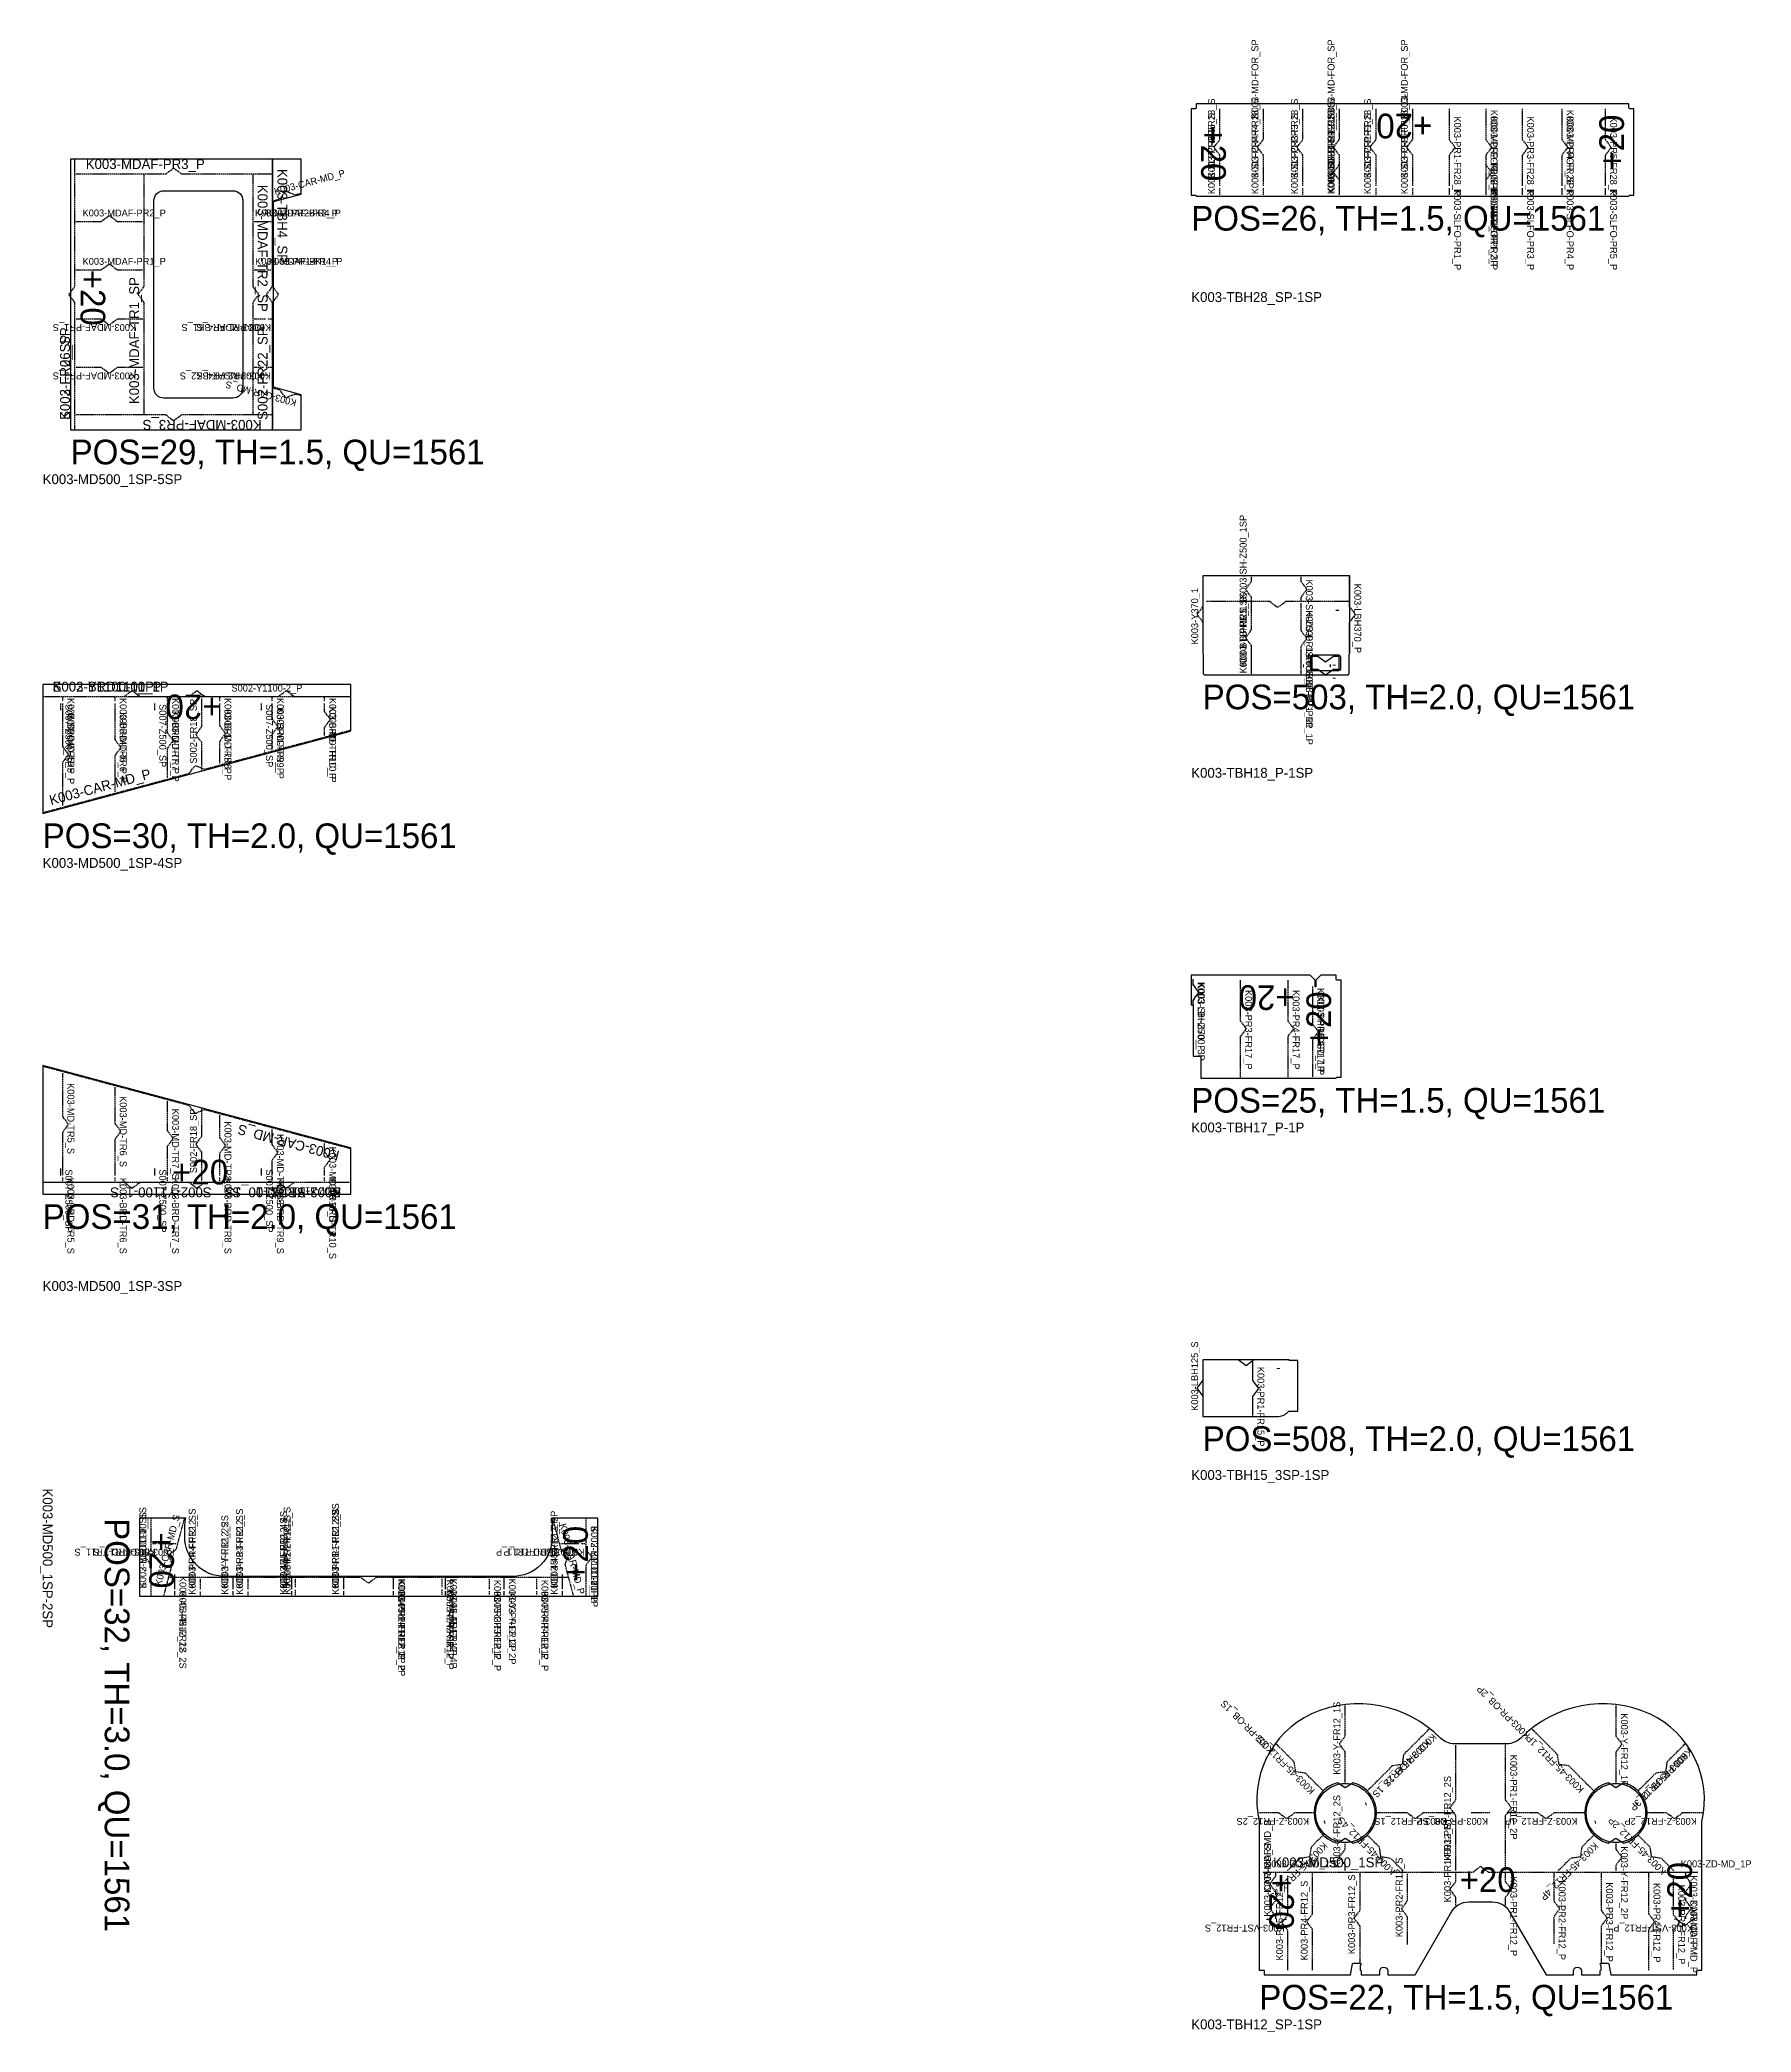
# Model space of a CAD drawing. Header units: inches. Extents: x -22688 to 5506, y -4302 to 14985.
# Drawn here: x -3155 to 5506, y -4302 to 5783 of the extents above; entities that cross this region are included whole.
import ezdxf

# ---------------------------------------------------------------- set-up
doc = ezdxf.new("R2010")
doc.units = ezdxf.units.IN
doc.header["$MEASUREMENT"] = 0
doc.linetypes.add('Dashed', pattern=[10, 7.5, -2.5])
doc.layers.get('0').update_dxf_attribs({"linetype": 'CONTINUOUS'})

msp = doc.modelspace()

# ---------------------------------------------------------------- linework, layer by layer
at = {"color": 7, "linetype": 'Dashed'}
for p, q in [((3037.242251, 5379.502062), (3037.242251, 5434.501604)), ((3422.239809, 5379.502062), (3422.239809, 5434.501604)), ((3793.242007, 5379.502062), (3793.242007, 5434.501604)), ((4162.242251, 5434.501604), (4162.242251, 5379.502062)), ((4547.239809, 5434.501604), (4547.239809, 5379.502062)), ((3422.239809, 5002.442889), (3422.239809, 5043.502001)), ((4162.242251, 5043.502001), (4162.242251, 5002.442889)), ((2817.24103, 4998.237566), (2817.24103, 5031.70772)), ((3037.242251, 4998.237566), (3037.242251, 5031.70772)), ((3237.242251, 4998.237566), (3237.242251, 5031.70772)), ((3422.239809, 4998.237566), (3422.239809, 5031.70772)), ((3607.24042, 4998.237566), (3607.24042, 5031.70772)), ((3793.242007, 4998.237566), (3793.242007, 5031.70772)), ((3977.24164, 5031.70772), (3977.24164, 4998.237566)), ((4162.242251, 5031.70772), (4162.242251, 4998.237566)), ((4347.239809, 5031.70772), (4347.239809, 4998.237566)), ((4547.239809, 5031.70772), (4547.239809, 4998.237566)), ((4767.24103, 5031.70772), (4767.24103, 4998.237566)), ((-2070.912046, 4864.227251), (-2022.413511, 4864.227251)), ((-2011.411924, 4864.227251), (-1982.41107, 4864.227251)), ((-2070.912046, 4619.227557), (-2012.412901, 4619.227557)), ((-2002.912779, 4619.227557), (-1982.41107, 4619.227557)), ((-2012.412901, 4369.227557), (-2070.912046, 4369.227557)), ((-1982.41107, 4369.227557), (-2002.912779, 4369.227557)), ((-2022.413511, 4124.227862), (-2070.912046, 4124.227862)), ((-1982.41107, 4124.227862), (-2011.411924, 4124.227862)), ((-3050.260801, 2424.227862), (-3050.260801, 2389.228014)), ((-3040.260191, 2454.228167), (-3040.260191, 2433.727984)), ((-2775.260801, 2454.228167), (-2775.260801, 2433.727984)), ((-2575.260801, 2424.227862), (-2575.260801, 2389.228014)), ((-2510.261411, 2454.228167), (-2510.261411, 2433.727984)), ((-2245.262022, 2454.228167), (-2245.262022, 2433.727984)), ((-2035.261411, 2424.227862), (-2035.261411, 2389.228014)), ((-1980.262632, 2454.228167), (-1980.262632, 2433.727984)), ((-1715.260191, 2454.228167), (-1715.260191, 2433.727984)), ((3285.240298, 991.861681), (3285.240298, 911.861758)), ((-3050.260801, 69.253497), (-3050.260801, 34.253268)), ((-3040.260191, 24.753527), (-3040.260191, 4.253344)), ((-2775.260801, 24.753527), (-2775.260801, 4.253344)), ((-2575.260801, 69.253497), (-2575.260801, 34.253268)), ((-2510.261411, 24.753527), (-2510.261411, 4.253344)), ((-2245.262022, 24.753527), (-2245.262022, 4.253344)), ((-2035.261411, 69.253497), (-2035.261411, 34.253268)), ((-1980.262632, 24.753527), (-1980.262632, 4.253344)), ((-1715.260191, 24.753527), (-1715.260191, 4.253344)), ((-2565.711851, -1829.796262), (-2586.21356, -1829.796262)), ((-2464.213438, -1829.796262), (-2556.211729, -1829.796262)), ((-426.21295, -1829.796453), (-518.211241, -1829.796453)), ((-396.211118, -1829.796453), (-416.712827, -1829.796453)), ((-2341.212339, -2059.796377), (-2341.212339, -2006.796308)), ((-2101.21295, -2059.796377), (-2101.21295, -2006.796308)), ((-1861.21356, -2049.796339), (-1861.21356, -2006.796308)), ((-1616.212339, -2059.796377), (-1616.212339, -2006.796308)), ((-1366.212339, -2006.796308), (-1366.212339, -2059.796377)), ((-1121.211118, -2006.796308), (-1121.211118, -2049.796339)), ((-881.211729, -2006.796308), (-881.211729, -2059.796377)), ((-641.212339, -2006.796308), (-641.212339, -2059.796377)), ((-2341.212339, -2089.796301), (-2341.212339, -2069.296308)), ((-2101.21295, -2089.796301), (-2101.21295, -2069.296308)), ((-1861.21356, -2089.796301), (-1861.21356, -2060.7964)), ((-1616.212339, -2089.796301), (-1616.212339, -2069.296308)), ((-1366.212339, -2069.296308), (-1366.212339, -2089.796301)), ((-1121.211118, -2060.7964), (-1121.211118, -2089.796301)), ((-881.211729, -2069.296308), (-881.211729, -2089.796301)), ((-641.212339, -2069.296308), (-641.212339, -2089.796301)), ((3875.346499, -2768.538519), (3864.589052, -2779.296346)), ((4408.589297, -2779.296346), (4397.83185, -2768.538519)), ((3113.285952, -2853.99632), (3102.455263, -2843.165823)), ((5170.723086, -2843.165823), (5159.892397, -2853.99632)), ((4183.589297, -3192.296358), (4089.589052, -3192.296358)), ((3036.589175, -3492.296358), (3133.589297, -3492.296358)), ((5139.589052, -3492.296358), (5236.589175, -3492.296358))]:
    msp.add_line(p, q, dxfattribs=at)
at = {"color": 7}
for p, q in [((2977.24164, 2604.361681), (2977.24164, 2679.361681)), ((3227.24164, 2679.361681), (3227.24164, 2604.361681)), ((2977.24164, 2574.362139), (2977.24164, 2590.361742)), ((3227.24164, 2590.361742), (3227.24164, 2574.362139)), ((-2473.213072, -1984.696241), (-2473.213072, -2059.696241)), ((-2176.21295, -2059.796377), (-2176.21295, -1999.796339)), ((-1879.212827, -2059.796377), (-1879.212827, -1999.796339)), ((-1616.212339, -2059.796377), (-1616.212339, -1999.796339)), ((-1366.212339, -1999.796339), (-1366.212339, -2059.796377)), ((-1103.211851, -1999.796339), (-1103.211851, -2059.796377)), ((-806.211729, -1999.796339), (-806.211729, -2059.796377)), ((-509.211607, -2059.696241), (-509.211607, -1984.696241)), ((-2473.213072, -2069.296308), (-2473.213072, -2089.796301)), ((-2176.21295, -2089.796301), (-2176.21295, -2069.296308)), ((-1879.215879, -2089.796301), (-1879.215879, -2069.296308)), ((-1616.212339, -2089.796301), (-1616.212339, -2069.296308)), ((-1366.212339, -2069.296308), (-1366.212339, -2089.796301)), ((-1103.211851, -2069.296308), (-1103.211851, -2089.796301)), ((-806.211729, -2069.296308), (-806.211729, -2089.796301)), ((-509.211607, -2089.796301), (-509.211607, -2069.296308))]:
    msp.add_line(p, q, dxfattribs=at)
for points in [[(4887.242251, 5459.501604), (2697.239809, 5459.501604), (2697.239809, 5439.50191, -0.414251), (2692.24103, 5434.501604), (2672.239809, 5434.501604), (2672.239809, 4997.443346), (2692.24103, 4997.443346, -0.414251), (2697.239809, 4992.443041), (4887.242251, 4992.443041, -0.414251), (4892.24103, 4997.443346), (4912.242251, 4997.443346), (4912.242251, 5434.501604), (4892.24103, 5434.501604, -0.414251), (4887.242251, 5439.50191), (4887.242251, 5459.501604)], [(4887.242251, 5459.501604), (2697.239809, 5459.501604), (2697.239809, 5439.50191, -0.414251), (2692.24103, 5434.501604), (2672.239809, 5434.501604), (2672.239809, 4997.443346), (2692.24103, 4997.443346, -0.414251), (2697.239809, 4992.443041), (4887.242251, 4992.443041, -0.414251), (4892.24103, 4997.443346), (4912.242251, 4997.443346), (4912.242251, 5434.501604), (4892.24103, 5434.501604, -0.414251), (4887.242251, 5439.50191), (4887.242251, 5459.501604)], [(-2577.41229, 4019.227557), (-2577.41229, 4969.227557, -0.414214), (-2527.41229, 5019.227557), (-2177.41229, 5019.227557, -0.414214), (-2127.41229, 4969.227557), (-2127.41229, 4019.227557, -0.414214), (-2177.41229, 3969.227557), (-2527.41229, 3969.227557, -0.414214), (-2577.41229, 4019.227557, -0.414214)], [(3474.241762, 2677.934222), (3474.241762, 3069.361834), (2730.241518, 3069.361834), (2730.241518, 2677.934222, -0.213433), (2732.24042, 2673.461871), (2732.24042, 2574.362139, -0.414125), (2737.242251, 2569.361834), (3467.24103, 2569.361834, -0.414125), (3472.242861, 2574.362139), (3472.242861, 2673.461871, -0.213433), (3474.241762, 2677.934222, -0.213433)], [(3474.241762, 2677.934222), (3474.241762, 3069.361834), (2730.241518, 3069.361834), (2730.241518, 2677.934222, -0.213433), (2732.24042, 2673.461871), (2732.24042, 2574.362139, -0.414125), (2737.242251, 2569.361834), (3467.24103, 2569.361834, -0.414125), (3472.242861, 2574.362139), (3472.242861, 2673.461871, -0.213433), (3474.241762, 2677.934222, -0.213433)], [(3418.242007, 2589.361529), (3286.241274, 2589.361529, -0.414213), (3277.24164, 2598.361925), (3277.24164, 2660.3622, -0.41423), (3286.241274, 2669.361834), (3418.242007, 2669.361834, -0.41423), (3427.24164, 2660.3622), (3427.24164, 2598.361925, -0.414213), (3418.242007, 2589.361529, -0.414213)], [(3284.535341, 2596.654467, -0.198872), (3284.242373, 2597.361712), (3284.242373, 2661.361651, -0.198872), (3284.535341, 2662.068896, -0.198872)], [(3419.947939, 2662.068896, 0.199422), (3419.242983, 2662.361864), (3392.24103, 2662.361864), (3352.24164, 2632.361559), (3312.242251, 2662.361864), (3285.240298, 2662.361864, 0.199422), (3284.535341, 2662.068896, 0.199422)], [(3419.947939, 2596.654467, 0.198872), (3420.240908, 2597.361712), (3420.240908, 2661.361651, 0.198872), (3419.947939, 2662.068896, 0.198872)], [(3419.947939, 2596.654467, -0.199422), (3419.242983, 2596.361498), (3392.24103, 2596.361498), (3352.24164, 2566.361956), (3312.242251, 2596.361498), (3285.240298, 2596.361498, -0.199422), (3284.535341, 2596.654467, -0.199422)], [(-3140.260191, 2519.22832), (-3140.260191, 1866.741137), (-1588.950987, 2282.413439, -0.011185), (-1580.262632, 2284.534411), (-1580.262632, 2519.22832), (-3140.260191, 2519.22832)], [(-3140.260191, 2519.22832), (-3140.260191, 1866.741137), (-1588.950987, 2282.413439, -0.011185), (-1580.262632, 2284.534411), (-1580.262632, 2519.22832), (-3140.260191, 2519.22832)], [(3405.241518, 1047.761874), (3328.239565, 1047.761874), (3303.239565, 1022.761874), (3303.239565, 988.761858), (3299.141054, 988.761858), (3299.141054, 1022.761874), (3274.141054, 1047.761874), (2672.239809, 1047.761874), (2672.239809, 897.761874), (2682.24042, 897.761874), (2682.24042, 637.961916), (2720.240908, 637.961916), (2720.240908, 527.761797), (3405.241518, 527.761797, -0.414267), (3410.240298, 532.761721), (3430.241518, 532.761721), (3430.241518, 1022.761874), (3410.240298, 1022.761874, -0.414267), (3405.241518, 1027.761797), (3405.241518, 1047.761874)], [(3405.241518, 1047.761874), (3328.239565, 1047.761874), (3303.239565, 1022.761874), (3303.239565, 988.761858), (3299.141054, 988.761858), (3299.141054, 1022.761874), (3274.141054, 1047.761874), (2672.239809, 1047.761874), (2672.239809, 897.761874), (2682.24042, 897.761874), (2682.24042, 637.961916), (2720.240908, 637.961916), (2720.240908, 527.761797), (3405.241518, 527.761797, -0.414267), (3410.240298, 532.761721), (3430.241518, 532.761721), (3430.241518, 1022.761874), (3410.240298, 1022.761874, -0.414267), (3405.241518, 1027.761797), (3405.241518, 1047.761874)], [(-1580.262632, -60.746427), (-1580.262632, 173.9471, -0.011185), (-1588.950987, 176.068072), (-3140.260191, 591.740374), (-3140.260191, -60.746427), (-1580.262632, -60.746427)], [(-1580.262632, -60.746427), (-1580.262632, 173.9471, -0.011185), (-1588.950987, 176.068072), (-3140.260191, 591.740374), (-3140.260191, -60.746427), (-1580.262632, -60.746427)], [(3212.239199, -1158.438154), (3212.239199, -901.438184), (3167.24103, -901.438184), (3167.24103, -898.437925), (2730.241518, -898.437925), (2730.241518, -1185.437818), (3107.103091, -1185.437818, 0.198915), (3161.549502, -1162.885328), (3165.120058, -1159.316679, -0.198945), (3167.24103, -1158.438154), (3212.239199, -1158.438154)], [(3212.239199, -1158.438154), (3212.239199, -901.438184), (3167.24103, -901.438184), (3167.24103, -898.437925), (2730.241518, -898.437925), (2730.241518, -1185.437818), (3107.103091, -1185.437818, 0.198915), (3161.549502, -1162.885328), (3165.120058, -1159.316679, -0.198945), (3167.24103, -1158.438154), (3212.239199, -1158.438154)], [(-331.211729, -1699.796339), (-565.907163, -1699.796339, -0.054321), (-561.21356, -1742.870374), (-561.21356, -1794.796415, -0.414214), (-761.21356, -1994.796415), (-2221.211118, -1994.796224, -0.414214), (-2421.211118, -1794.796224), (-2421.211118, -1742.870374, -0.054321), (-2416.517515, -1699.796339), (-2651.21295, -1699.796339), (-2651.21295, -2094.796224), (-331.211729, -2094.796415), (-331.211729, -1699.796339)], [(-331.211729, -1699.796339), (-565.907163, -1699.796339, -0.054321), (-561.21356, -1742.870374), (-561.21356, -1794.796415, -0.414214), (-761.21356, -1994.796415), (-2221.211118, -1994.796224, -0.414214), (-2421.211118, -1794.796224), (-2421.211118, -1742.870374, -0.054321), (-2416.517515, -1699.796339), (-2651.21295, -1699.796339), (-2651.21295, -2094.796224), (-331.211729, -2094.796415), (-331.211729, -1699.796339)], [(5256.590395, -3987.296339), (5256.590395, -3235.221716, 0.354727), (4992.289858, -2690.496297), (4991.890078, -2690.296407, 0.310931), (4340.089541, -2812.796445, -0.199894), (4269.090395, -2842.296453), (4004.087954, -2842.296453, -0.199894), (3933.088808, -2812.796445, 0.310866), (3281.288271, -2690.296407), (3280.888491, -2690.496297, 0.354727), (3016.587954, -3235.221716), (3016.587954, -3987.296339), (3036.589175, -3987.296339, -0.414263), (3041.587954, -3992.296358), (3041.587954, -4012.296339), (3478.090029, -4012.296339), (3487.864809, -3956.434484, -0.364318), (3492.790346, -3952.296396), (3526.588564, -3952.296396, -0.414141), (3531.590395, -3957.29632, -0.414137), (3526.588564, -3962.296339), (3526.588564, -3987.296339, -0.414137), (3531.590395, -3992.296358), (3531.590395, -4012.296339), (3626.588564, -4012.296339), (3626.588564, -3992.296358, -1), (3666.587954, -3992.296358), (3666.587954, -4012.296339), (3805.043154, -4012.296339), (3989.79352, -3692.296358, -0.267949), (4076.396303, -3642.296358), (4196.782046, -3642.296358, -0.267949), (4283.384829, -3692.296358), (4468.135195, -4012.296339), (4606.590395, -4012.296339), (4606.590395, -3992.296358, -1), (4646.589785, -3992.296358), (4646.589785, -4012.296339), (4741.587954, -4012.296339), (4741.587954, -3992.296358, -0.414137), (4746.589785, -3987.296339), (4746.589785, -3962.296339, -0.414137), (4741.587954, -3957.29632, -0.414141), (4746.589785, -3952.296396), (4780.388003, -3952.296396, -0.364318), (4785.31354, -3956.434484), (4795.08832, -4012.296339), (5231.590395, -4012.296339), (5231.590395, -3992.296358, -0.414263), (5236.589175, -3987.296339), (5256.590395, -3987.296339)], [(5256.590395, -3987.296339), (5256.590395, -3235.221716, 0.354727), (4992.289858, -2690.496297), (4991.890078, -2690.296407, 0.310931), (4340.089541, -2812.796445, -0.199894), (4269.090395, -2842.296453), (4004.087954, -2842.296453, -0.199894), (3933.088808, -2812.796445, 0.310866), (3281.288271, -2690.296407), (3280.888491, -2690.496297, 0.354727), (3016.587954, -3235.221716), (3016.587954, -3987.296339), (3036.589175, -3987.296339, -0.414263), (3041.587954, -3992.296358), (3041.587954, -4012.296339), (3478.090029, -4012.296339), (3487.864809, -3956.434484, -0.364318), (3492.790346, -3952.296396), (3526.588564, -3952.296396, -0.414141), (3531.590395, -3957.29632, -0.414137), (3526.588564, -3962.296339), (3526.588564, -3987.296339, -0.414137), (3531.590395, -3992.296358), (3531.590395, -4012.296339), (3626.588564, -4012.296339), (3626.588564, -3992.296358, -1), (3666.587954, -3992.296358), (3666.587954, -4012.296339), (3805.043154, -4012.296339), (3989.79352, -3692.296358, -0.267949), (4076.396303, -3642.296358), (4196.782046, -3642.296358, -0.267949), (4283.384829, -3692.296358), (4468.135195, -4012.296339), (4606.590395, -4012.296339), (4606.590395, -3992.296358, -1), (4646.589785, -3992.296358), (4646.589785, -4012.296339), (4741.587954, -4012.296339), (4741.587954, -3992.296358, -0.414137), (4746.589785, -3987.296339), (4746.589785, -3962.296339, -0.414137), (4741.587954, -3957.29632, -0.414141), (4746.589785, -3952.296396), (4780.388003, -3952.296396, -0.364318), (4785.31354, -3956.434484), (4795.08832, -4012.296339), (5231.590395, -4012.296339), (5231.590395, -3992.296358, -0.414263), (5236.589175, -3987.296339), (5256.590395, -3987.296339)], [(3609.590273, -3192.296358, 0.341863), (3491.163759, -3039.332624), (3451.588564, -3064.296384), (3412.016421, -3039.332624, 0.341863), (3293.589907, -3192.296358, 0.341863)], [(3301.588564, -3192.296358, -1), (3601.588564, -3192.296358, -1), (3301.588564, -3192.296358, -1)], [(4979.588442, -3192.296358, 0.341863), (4861.161928, -3039.332624), (4821.589785, -3064.296384), (4782.01459, -3039.332624, 0.341863), (4663.588076, -3192.296358, 0.341863)], [(4671.589785, -3192.296358, -1), (4971.589785, -3192.296358, -1), (4671.589785, -3192.296358, -1)], [(3293.589907, -3192.296358, 0.341863), (3412.016421, -3345.260091), (3451.588564, -3320.296331), (3491.163759, -3345.260091, 0.341863), (3609.590273, -3192.296358, 0.341863)], [(4663.588076, -3192.296358, 0.341863), (4782.01459, -3345.260091), (4821.589785, -3320.296331), (4861.161928, -3345.260091, 0.341863), (4979.588442, -3192.296358, 0.341863)]]:
    msp.add_lwpolyline(points, format="xyb", dxfattribs=at)
at = {"color": 7, "linetype": 'Dashed'}
for points in [[(2817.24103, 5043.496661), (2817.24103, 5198.999743), (2787.242251, 5238.999133), (2817.24103, 5278.999285), (2817.24103, 5434.501604)], [(3037.242251, 5043.496661), (3037.242251, 5198.999743), (3007.24042, 5238.999133), (3037.242251, 5278.999285), (3037.242251, 5434.501604)], [(3237.242251, 5043.496661), (3237.242251, 5198.999743), (3207.24042, 5238.999133), (3237.242251, 5278.999285), (3237.242251, 5434.501604)], [(3422.239809, 5043.496661), (3422.239809, 5198.999743), (3392.24103, 5238.999133), (3422.239809, 5278.999285), (3422.239809, 5434.501604)], [(3607.24042, 5043.496661), (3607.24042, 5198.999743), (3577.24164, 5238.999133), (3607.24042, 5278.999285), (3607.24042, 5434.501604)], [(3792.991762, 5043.496661), (3792.991762, 5198.999743), (3762.989931, 5238.999133), (3792.991762, 5278.999285), (3792.991762, 5434.501604)], [(3977.24164, 5434.501604), (3977.24164, 5278.999285), (4007.24042, 5238.999133), (3977.24164, 5198.999743), (3977.24164, 5043.496661)], [(4162.242251, 5434.501604), (4162.242251, 5278.999285), (4192.24103, 5238.999133), (4162.242251, 5198.999743), (4162.242251, 5043.496661)], [(4347.239809, 5434.501604), (4347.239809, 5278.999285), (4377.24164, 5238.999133), (4347.239809, 5198.999743), (4347.239809, 5043.496661)], [(4547.239809, 5434.501604), (4547.239809, 5278.999285), (4577.24164, 5238.999133), (4547.239809, 5198.999743), (4547.239809, 5043.496661)], [(4767.24103, 5434.501604), (4767.24103, 5278.999285), (4797.239809, 5238.999133), (4767.24103, 5198.999743), (4767.24103, 5043.496661)], [(-2977.41229, 3809.227709), (-2977.41229, 4454.227404), (-3007.41107, 4494.227557), (-2977.41229, 4534.227709), (-2977.41229, 5179.227404)], [(-2977.41229, 3809.227709), (-2977.41229, 4454.227404), (-3007.41107, 4494.227557), (-2977.41229, 4534.227709), (-2977.41229, 5179.227404)], [(-1977.41229, 3809.227709), (-1977.41229, 4454.227404), (-2007.41107, 4494.227557), (-1977.41229, 4534.227709), (-1977.41229, 5179.227404)], [(-1977.41229, 5179.227404), (-1977.41229, 4534.227709), (-1947.413511, 4494.227557), (-1977.41229, 4454.227404), (-1977.41229, 3809.227709)], [(3422.239809, 5054.502062), (3422.239809, 5072.001604), (3392.24103, 5112.001757), (3422.239809, 5152.00191), (3422.239809, 5169.502215)], [(4162.242251, 5169.502215), (4162.242251, 5152.00191), (4192.24103, 5112.001757), (4162.242251, 5072.001604), (4162.242251, 5054.502062)], [(-2972.413511, 5104.227404), (-2517.41168, 5104.227404), (-2477.41229, 5134.227709), (-2437.412901, 5104.227404), (-1982.41107, 5104.227404)], [(-2627.41229, 3889.227251), (-2627.41229, 4454.227404), (-2657.41107, 4494.227557), (-2627.41229, 4534.227709), (-2627.41229, 5099.227862)], [(-2077.41229, 5099.227862), (-2077.41229, 4534.227709), (-2047.413511, 4494.227557), (-2077.41229, 4454.227404), (-2077.41229, 3889.227251)], [(-1971.082945, 4969.761614), (-1940.385313, 4977.987627), (-1909.510679, 5017.317919), (-1863.111753, 4998.693041), (-1832.41107, 5006.918291)], [(-2972.413511, 4864.227251), (-2843.162412, 4864.227251), (-2803.163023, 4894.227557), (-2763.163633, 4864.227251), (-2633.912534, 4864.227251)], [(-2972.413511, 4619.227557), (-2843.162412, 4619.227557), (-2803.163023, 4649.227862), (-2763.163633, 4619.227557), (-2633.912534, 4619.227557)], [(-2633.912534, 4369.227557), (-2763.163633, 4369.227557), (-2803.163023, 4339.227251), (-2843.162412, 4369.227557), (-2972.413511, 4369.227557)], [(-2633.912534, 4124.227862), (-2763.163633, 4124.227862), (-2803.163023, 4094.227557), (-2843.162412, 4124.227862), (-2972.413511, 4124.227862)], [(-1832.41107, 3981.536822), (-1863.111753, 3989.762072), (-1909.510679, 3971.137194), (-1940.385313, 4010.467486), (-1971.082945, 4018.693499)], [(-1982.41107, 3884.227709), (-2437.412901, 3884.227709), (-2477.41229, 3854.227404), (-2517.41168, 3884.227709), (-2972.413511, 3884.227709)], [(2732.24042, 2684.361987), (2732.24042, 2834.361987), (2702.24164, 2874.362139), (2732.24042, 2914.361529), (2732.24042, 3064.361529)], [(2977.24164, 2939.361529), (2977.24164, 2961.862139), (2947.242861, 3001.861529), (2977.24164, 3041.861681), (2977.24164, 3064.361529)], [(3227.24164, 3064.361529), (3227.24164, 3041.861681), (3257.24042, 3001.861529), (3227.24164, 2961.862139), (3227.24164, 2939.361529)], [(3472.242861, 3069.361834), (3472.242861, 2914.361529), (3502.24164, 2874.362139), (3472.242861, 2834.361987), (3472.242861, 2679.361681)], [(3472.242861, 2939.361529), (3149.742251, 2939.361529), (3109.742861, 2909.361987), (3069.74042, 2939.361529), (2747.242861, 2939.361529)], [(2977.24164, 2574.362139), (2977.24164, 2716.861681), (2947.242861, 2756.861834), (2977.24164, 2796.861987), (2977.24164, 2939.361529)], [(3227.24164, 2931.362109), (3227.24164, 2792.861895), (3257.24042, 2752.861742), (3227.24164, 2712.86159), (3227.24164, 2574.362139)], [(-3140.260191, 2459.227709), (-2727.760191, 2459.227709), (-2687.760801, 2489.228014), (-2647.761411, 2459.227709), (-2235.261411, 2459.227709)], [(-3140.260191, 2459.227709), (-2400.260801, 2459.227709), (-2360.261411, 2489.228014), (-2320.262022, 2459.227709), (-1580.262632, 2459.227709)], [(-3140.260191, 2459.227709), (-2400.260801, 2459.227709), (-2360.261411, 2489.228014), (-2320.262022, 2459.227709), (-1580.262632, 2459.227709)], [(-3040.260191, 2424.227862), (-3040.260191, 2205.256609), (-3010.261411, 2165.256457), (-3040.260191, 2125.256304), (-3040.260191, 1906.285052)], [(-2775.260801, 2424.227862), (-2775.260801, 2240.759997), (-2745.262022, 2200.759844), (-2775.260801, 2160.759692), (-2775.260801, 1977.291827)], [(-2510.261411, 2424.227862), (-2510.261411, 2276.263384), (-2480.262632, 2236.263232), (-2510.261411, 2196.263079), (-2510.261411, 2048.298602)], [(-2335.261411, 2082.440142), (-2335.261411, 2225.833849), (-2365.260191, 2265.834002), (-2335.261411, 2305.834154), (-2335.261411, 2449.227862)], [(-2245.262022, 2424.227862), (-2245.262022, 2311.766772), (-2215.260191, 2271.766619), (-2245.262022, 2231.766466), (-2245.262022, 2119.305376)], [(-2235.261411, 2459.227709), (-1947.761411, 2459.227709), (-1907.762022, 2489.228014), (-1867.762632, 2459.227709), (-1580.262632, 2459.227709)], [(-1980.262632, 2424.227862), (-1980.262632, 2347.270159), (-1950.260801, 2307.270007), (-1980.262632, 2267.270617), (-1980.262632, 2190.312914)], [(-1715.260191, 2424.227862), (-1715.260191, 2382.773547), (-1685.261411, 2342.774157), (-1715.260191, 2302.774004), (-1715.260191, 2261.319689)], [(-3140.260191, 1871.919207), (-2398.899717, 2070.568041), (-2368.025083, 2109.898333), (-2321.623106, 2091.273455), (-1580.262632, 2289.922289)], [(2680.241518, 1027.761797), (2680.241518, 1002.761797), (2710.240298, 962.761645), (2680.241518, 922.761874), (2680.241518, 897.761874)], [(2680.241518, 1022.761874), (2680.241518, 1000.261645), (2710.240298, 960.261874), (2680.241518, 920.261721), (2680.241518, 897.761874)], [(2920.240908, 1022.761874), (2920.240908, 817.76195), (2950.239687, 777.761797), (2920.240908, 737.761645), (2920.240908, 532.761721)], [(3160.240298, 1022.761874), (3160.240298, 817.76195), (3190.239077, 777.761797), (3160.240298, 737.761645), (3160.240298, 532.761721)], [(3285.240298, 991.761736), (3285.240298, 802.26169), (3315.239077, 762.261919), (3285.240298, 722.261767), (3285.240298, 532.761721)], [(-1580.262632, 168.559222), (-2321.623106, 367.208056), (-2368.025083, 348.583178), (-2398.899717, 387.91347), (-3140.260191, 586.562304)], [(-3040.260191, 552.196841), (-3040.260191, 333.225207), (-3010.261411, 293.225054), (-3040.260191, 253.225283), (-3040.260191, 34.253268)], [(-2775.260801, 481.189684), (-2775.260801, 297.721819), (-2745.262022, 257.721667), (-2775.260801, 217.721514), (-2775.260801, 34.253268)], [(-2510.261411, 410.182909), (-2510.261411, 262.21805), (-2480.262632, 222.218279), (-2510.261411, 182.218127), (-2510.261411, 34.253268)], [(-2335.261411, 9.253268), (-2335.261411, 152.647356), (-2365.260191, 192.647509), (-2335.261411, 232.64728), (-2335.261411, 376.041369)], [(-2245.262022, 339.175753), (-2245.262022, 226.714663), (-2215.260191, 186.71451), (-2245.262022, 146.714739), (-2245.262022, 34.253268)], [(-1980.262632, 268.168978), (-1980.262632, 191.211275), (-1950.260801, 151.211123), (-1980.262632, 111.211352), (-1980.262632, 34.253268)], [(-1715.260191, 197.161822), (-1715.260191, 155.707888), (-1685.261411, 115.707735), (-1715.260191, 75.707583), (-1715.260191, 34.253268)], [(-2235.261411, -0.74658), (-2647.761411, -0.74658), (-2687.760801, -30.746503), (-2727.760191, -0.74658), (-3140.260191, -0.74658)], [(-1580.262632, -0.74658), (-2320.262022, -0.74658), (-2360.261411, -30.746503), (-2400.260801, -0.74658), (-3140.260191, -0.74658)], [(-1580.262632, -0.74658), (-2320.262022, -0.74658), (-2360.261411, -30.746503), (-2400.260801, -0.74658), (-3140.260191, -0.74658)], [(-1580.262632, -0.74658), (-1867.762632, -0.74658), (-1907.762022, -30.746503), (-1947.761411, -0.74658), (-2235.261411, -0.74658)], [(-2591.212339, -2094.796224), (-2591.212339, -1937.296339), (-2621.211118, -1897.296377), (-2591.212339, -1857.296224), (-2591.212339, -1699.796339)], [(-2591.212339, -2094.796224), (-2591.212339, -1937.296339), (-2621.211118, -1897.296377), (-2591.212339, -1857.296224), (-2591.212339, -1699.796339)], [(-2591.212339, -2094.796224), (-2591.212339, -1937.296339), (-2621.211118, -1897.296377), (-2591.212339, -1857.296224), (-2591.212339, -1699.796339)], [(-2526.454038, -2089.966627), (-2484.532041, -1933.518453), (-2503.156919, -1887.116857), (-2463.825865, -1856.244512), (-2421.906919, -1699.796339)], [(-560.517759, -1699.796339), (-518.598814, -1856.244703), (-479.267759, -1887.116857), (-497.892637, -1933.518644), (-455.97064, -2089.966818)], [(-391.212339, -1699.796339), (-391.212339, -1857.296415), (-361.21356, -1897.296377), (-391.212339, -1937.296339), (-391.212339, -2094.796415)], [(-391.212339, -1699.796339), (-391.212339, -1857.296415), (-361.21356, -1897.296377), (-391.212339, -1937.296339), (-391.212339, -2094.796415)], [(-391.212339, -1699.796339), (-391.212339, -1857.296415), (-361.21356, -1897.296377), (-391.212339, -1937.296339), (-391.212339, -2094.796415)], [(-480.134458, -1999.796339), (-1451.21295, -1999.796339), (-1491.212339, -2029.796262), (-1531.211729, -1999.796339), (-2502.293272, -1999.796339)], [(3451.588564, -3037.296339), (3451.588564, -2883.096357), (3421.589785, -2843.096395), (3451.588564, -2803.096433), (3451.588564, -2648.896452)], [(4821.589785, -2648.896452), (4821.589785, -2803.096433), (4851.588564, -2843.096395), (4821.589785, -2883.096357), (4821.589785, -3037.296339)], [(3875.587588, -2768.296476), (3746.672182, -2897.212072), (3739.601259, -2946.709676), (3690.1048, -2953.780599), (3561.189394, -3082.696386)], [(4711.988955, -3082.696386), (4583.07355, -2953.780599), (4533.57709, -2946.709676), (4526.506167, -2897.212072), (4397.590761, -2768.296476)], [(3341.987734, -3082.696386), (3250.322085, -2991.030546), (3200.822573, -2983.959623), (3193.75165, -2934.462209), (3102.086001, -2842.796369)], [(4011.589175, -3484.296365), (4011.589175, -3205.796381), (3981.590395, -3165.796323), (4011.589175, -3125.796362), (4011.589175, -2847.296377)], [(4261.589175, -2847.296377), (4261.589175, -3125.796362), (4291.587954, -3165.796323), (4261.589175, -3205.796381), (4261.589175, -3484.296365)], [(5171.092348, -2842.796369), (5079.426699, -2934.462209), (5072.355776, -2983.959623), (5022.856264, -2991.030546), (4931.190615, -3082.696386)], [(3296.589785, -3192.296358), (3195.08832, -3192.296358), (3155.08893, -3222.296377), (3115.089541, -3192.296358), (3013.588076, -3192.296358)], [(4005.08893, -3192.296358), (3845.839052, -3192.296358), (3805.839663, -3222.296377), (3765.840273, -3192.296358), (3606.590395, -3192.296358)], [(4666.587954, -3192.296358), (4507.338076, -3192.296358), (4467.338686, -3222.296377), (4427.339297, -3192.296358), (4268.089419, -3192.296358)], [(5259.590273, -3192.296358), (5158.088808, -3192.296358), (5118.089419, -3222.296377), (5078.090029, -3192.296358), (4976.588564, -3192.296358)], [(3341.987734, -3301.89633), (3278.340273, -3365.544363), (3271.26935, -3415.041776), (3221.77289, -3422.11289), (3158.122378, -3485.760828)], [(3745.051699, -3485.760828), (3681.404238, -3422.11289), (3631.904726, -3415.041776), (3624.833803, -3365.544363), (3561.186342, -3301.89633)], [(4711.992007, -3301.89633), (4648.344546, -3365.544363), (4641.273623, -3415.041776), (4591.774111, -3422.11289), (4528.12665, -3485.760828)], [(5115.055971, -3485.760828), (5051.405459, -3422.11289), (5001.908999, -3415.041776), (4994.838076, -3365.544363), (4931.190615, -3301.89633)], [(3451.588564, -3484.296365), (3451.588564, -3455.796381), (3421.589785, -3415.796323), (3451.588564, -3375.796362), (3451.588564, -3347.296377)], [(4821.589785, -3347.296377), (4821.589785, -3375.796362), (4851.588564, -3415.796323), (4821.589785, -3455.796381), (4821.589785, -3484.296365)], [(3036.589175, -3492.296358), (4096.589785, -3492.296358), (4136.589175, -3462.296339), (4176.588564, -3492.296358), (5236.589175, -3492.296358)], [(3100.05353, -3606.296392), (3100.05353, -3591.796346), (3070.054751, -3551.796384), (3100.05353, -3511.796327), (3100.05353, -3497.296377)], [(3161.589175, -3987.296339), (3161.589175, -3787.296339), (3131.590395, -3747.296377), (3161.589175, -3707.29632), (3161.589175, -3507.296415)], [(3286.589175, -3987.296339), (3286.589175, -3782.29632), (3256.590395, -3742.296358), (3286.589175, -3702.296396), (3286.589175, -3497.296377)], [(3526.588564, -3952.296396), (3526.588564, -3764.796396), (3496.589785, -3724.796339), (3526.588564, -3684.796377), (3526.588564, -3497.296377)], [(3766.587954, -3857.292696), (3766.587954, -3717.294546), (3736.589175, -3677.294489), (3766.587954, -3637.294527), (3766.587954, -3497.296377)], [(4011.589175, -3661.296411), (4011.589175, -3619.296404), (3981.590395, -3579.296346), (4011.589175, -3539.296384), (4011.589175, -3497.296377)], [(4261.589175, -3497.296377), (4261.589175, -3539.296384), (4291.587954, -3579.296346), (4261.589175, -3619.296404), (4261.589175, -3661.296411)], [(4506.590395, -3497.296377), (4506.590395, -3637.294527), (4536.589175, -3677.294489), (4506.590395, -3717.294546), (4506.590395, -3857.292696)], [(4746.589785, -3497.296377), (4746.589785, -3684.796377), (4776.588564, -3724.796339), (4746.589785, -3764.796396), (4746.589785, -3952.296396)], [(4986.589175, -3497.296377), (4986.589175, -3702.296396), (5016.587954, -3742.296358), (4986.589175, -3782.29632), (4986.589175, -3987.296339)], [(5111.589175, -3507.296415), (5111.589175, -3707.29632), (5141.587954, -3747.296377), (5111.589175, -3787.296339), (5111.589175, -3987.296339)], [(5173.124819, -3497.296377), (5173.124819, -3511.796327), (5203.123598, -3551.796384), (5173.124819, -3591.796346), (5173.124819, -3606.296392)], [(3100.090151, -3727.296396), (3100.090151, -3714.796396), (3070.08832, -3674.796339), (3100.090151, -3634.796377), (3100.090151, -3622.296377)], [(5173.088198, -3622.296377), (5173.088198, -3634.796377), (5203.090029, -3674.796339), (5173.088198, -3714.796396), (5173.088198, -3727.296396)], [(3155.08893, -3732.29632), (3143.339663, -3732.29632), (3103.340273, -3762.296339), (3063.337832, -3732.29632), (3051.588564, -3732.29632)], [(5221.589785, -3732.29632), (5209.840517, -3732.29632), (5169.838076, -3762.296339), (5129.838686, -3732.29632), (5118.089419, -3732.29632)]]:
    msp.add_lwpolyline(points, dxfattribs=at)
at = {"color": 7}
for points in [[(-2998.911924, 3809.227709), (-1832.41107, 3809.227709), (-1832.41107, 3986.714892), (-1972.413511, 4024.227862), (-1972.413511, 4964.227251), (-1832.41107, 5001.740221), (-1832.41107, 5179.227404), (-2998.911924, 5179.227404), (-2998.911924, 3809.227709)], [(-2998.911924, 3809.227709), (-1832.41107, 3809.227709), (-1832.41107, 3986.714892), (-1972.413511, 4024.227862), (-1972.413511, 4964.227251), (-1832.41107, 5001.740221), (-1832.41107, 5179.227404), (-2998.911924, 5179.227404), (-2998.911924, 3809.227709)], [(2732.24042, -1185.437818), (2732.24042, -1081.937833), (2702.24164, -1041.938062), (2732.24042, -1001.93791), (2732.24042, -898.437925)], [(3167.24103, -898.437925), (2989.74164, -898.437925), (2949.739199, -928.437849), (2909.739809, -898.437925), (2732.24042, -898.437925)], [(2982.24042, -906.438108), (2982.24042, -1003.437849), (3012.239199, -1043.438001), (2982.24042, -1083.438154), (2982.24042, -1180.437894)]]:
    msp.add_lwpolyline(points, dxfattribs=at)

# ---------------------------------------------------------------- texts
for s, height, rotation, p in [('K003-MD-FOR_SP', 34.999999, 90, (3012.242251, 5385.002093)), ('K003-MD-FOR_SP', 34.999999, 90, (3397.239809, 5385.002093)), ('K003-MD-FOR_SP', 34.999999, 90, (3768.242007, 5385.002093)), ('K003-PR5-FR28_S', 34.999999, 90, (2792.24103, 5082.597308)), ('K003-PR4-FR28_S', 34.999999, 90, (3012.242251, 5082.597308)), ('K003-PR3-FR28_S', 34.999999, 90, (3212.242251, 5082.597308)), ('K003-PR2-FR28_S', 34.999999, 90, (3397.239809, 5082.597308)), ('K003-BT-STR1_3S', 34.999999, 90, (3397.239809, 5066.001849)), ('K003-PR1-FR28_S', 34.999999, 90, (3582.24042, 5082.597308)), ('K003-PR1-FR28_CL', 34.999999, 90, (3767.991762, 5082.597308)), ('K003-SLFO-PR5_S', 34.999999, 90, (2792.24103, 5001.584582)), ('K003-SLFO-PR4_S', 34.999999, 90, (3012.242251, 5001.584582)), ('K003-SLFO-PR3_S', 34.999999, 90, (3212.242251, 5001.584582)), ('K003-SLFO-PR2_S', 34.999999, 90, (3397.239809, 5001.584582)), ('K003-BT-STR1_3S', 34.999999, 90, (3397.239809, 5006.549029)), ('K003-SLFO-PR1_S', 34.999999, 90, (3582.24042, 5001.584582)), ('+20', 125, 180, (3892.24103, 5409.501604)), ('K003-SLFO-PR0_CL', 34.999999, 90, (3768.242007, 5001.584582)), ('K003-PR1-FR28_P', 34.999999, 270, (4002.24164, 5395.40172)), ('K003-MD-FOR_SP', 34.999999, 270, (4187.242251, 5429.001574)), ('K003-PR2-FR28_P', 34.999999, 270, (4187.242251, 5395.40172)), ('K003-PR3-FR28_P', 34.999999, 270, (4372.239809, 5395.40172)), ('K003-MD-FOR_SP', 34.999999, 270, (4572.239809, 5429.001574)), ('K003-PR4-FR28_P', 34.999999, 270, (4572.239809, 5395.40172)), ('+20', 125, 90, (4862.242251, 5121.215014)), ('K003-PR5-FR28_P', 34.999999, 270, (4792.24103, 5395.40172)), ('+20', 125, 270, (2722.239809, 5349.899248)), ('K003-BT-STR1_3P', 34.999999, 270, (4187.242251, 5158.001665)), ('K003-MDAF-TR2_SP', 50, 270, (-2052.41229, 5049.227862)), ('K003-CAR-MD_P', 34.999999, 15.000084, (-1963.685484, 4997.625689)), ('K003-TBH4_SP', 50, 270, (-1952.41229, 5129.227404)), ('K003-SLFO-PR1_P', 34.999999, 270, (4002.24164, 5028.360705)), ('K003-BT-STR1_3P', 34.999999, 270, (4187.242251, 5039.395861)), ('K003-SLFO-PR2_P', 34.999999, 270, (4187.242251, 5028.360705)), ('K003-SLFO-PR3_P', 34.999999, 270, (4372.239809, 5028.360705)), ('K003-SLFO-PR4_P', 34.999999, 270, (4572.239809, 5028.360705)), ('K003-SLFO-PR5_P', 34.999999, 270, (4792.24103, 5028.360705)), ('+20', 125, 270, (-2948.911924, 4619.227557)), ('K003-MDAF-TR1_SP', 50, 90, (-2652.41229, 3939.227251)), ('K003-MDAF-PR1_S', 34.999999, 180, (-2667.762632, 4344.227557)), ('K003-MDAF-BK1_S', 34.999999, 180, (-2018.26312, 4344.227557)), ('K003-PR1-FR4_S', 34.999999, 180, (-1984.461851, 4344.227557)), ('S002-FR26_SP', 50, 90, (-3002.41229, 3859.227709)), ('K003-FR0_SP', 50, 90, (-3002.41229, 3859.227709)), ('S002-FR22_SP', 50, 90, (-2002.41229, 3859.227709)), ('K003-MDAF-PR2_S', 34.999999, 180, (-2667.762632, 4099.227862)), ('K003-MDAF-BK2_S', 34.999999, 180, (-2027.262754, 4099.227862)), ('K003-PR2-FR4_S', 34.999999, 180, (-1985.313291, 4099.227862)), ('K003-CAR-MD_S', 34.999999, 164.999924, (-1852.751035, 3961.103777)), ('K003-MDAF-PR3_S', 50, 180, (-2032.41107, 3859.227709)), ('K003-SH-Z500_1SP', 34.999999, 90, (2952.24164, 2951.861529)), ('K003-SH-Z500_1SP', 34.999999, 270, (3252.24164, 3051.861529)), ('K003-LBH370_P', 34.999999, 270, (3497.242861, 3030.361895)), ('K003-Y370_1', 34.999999, 90, (2707.24042, 2722.361712)), ('K003-BT-PR1_1S', 34.999999, 90, (2952.24164, 2611.862139)), ('K003-LBH125_S', 34.999999, 90, (2952.24164, 2610.861925)), ('K003-BT-PR1_1S', 34.999999, 90, (2952.24164, 2575.962023)), ('K003-PR1-FR18_P', 34.999999, 270, (3252.24164, 2895.661883)), ('-', 50, 180, (3422.242861, 2914.361529)), ('-', 50, 90, (3259.242373, 2603.133349)), ('K003-BT-PR1_1P', 34.999999, 270, (3252.24164, 2671.861987)), ('-', 50, 90, (3395.240908, 2603.133349)), ('K003-BT-PR1_1P', 34.999999, 270, (3252.24164, 2588.761858)), ('-', 50, 180, (3406.471377, 2637.361864)), ('-', 50, 180, (3406.471377, 2571.361498)), ('K003-BRD-TR5_P', 34.999999, 270, (-3015.260191, 2452.178149)), ('K003-BRD-TR6_P', 34.999999, 270, (-2750.260801, 2452.178149)), ('+20', 125, 180, (-2235.261411, 2469.22832)), ('K003-BRD-TR7_P', 34.999999, 270, (-2485.261411, 2452.178149)), ('S002-FR18_SP', 34.999999, 90, (-2360.261411, 2119.119219)), ('K003-BRD-TR8_P', 34.999999, 270, (-2220.262022, 2452.178149)), ('K003-BRD-TR9_P', 34.999999, 270, (-1955.262632, 2452.178149)), ('K003-BRD-TR10_P', 34.999999, 270, (-1690.260191, 2452.178149)), ('S007-Z500_SP', 34.999999, 270, (-3025.260801, 2420.728258)), ('K003-MD-TR5_P', 34.999999, 270, (-3015.260191, 2374.227862)), ('K003-MD-TR6_P', 34.999999, 270, (-2750.260801, 2379.534106)), ('S007-Z500_SP', 34.999999, 270, (-2550.260801, 2420.728258)), ('K003-MD-TR7_P', 34.999999, 270, (-2485.261411, 2386.635546)), ('K003-MD-TR8_P', 34.999999, 270, (-2220.262022, 2393.736224)), ('S007-Z500_SP', 34.999999, 270, (-2010.261411, 2420.728258)), ('K003-MD-TR9_P', 34.999999, 270, (-1955.262632, 2400.836138)), ('K003-MD-TR10_P', 34.999999, 270, (-1690.260191, 2407.936816)), ('K003-CAR-MD_P', 50, 15.000084, (-3098.43585, 1909.007983)), ('K003-LBH370_P', 34.999999, 270, (2705.241518, 1014.76169)), ('K003-SH-Z500_3P', 34.999999, 270, (2705.241518, 1010.261874)), ('+20', 125, 180, (3195.594912, 997.761874)), ('K003-PR3-FR17_P', 34.999999, 270, (2945.240908, 973.761706)), ('K003-PR4-FR17_P', 34.999999, 270, (3185.240298, 973.761706)), ('+20', 125, 90, (3380.241518, 683.004336)), ('K003-SH-MDSD_1P', 34.999999, 270, (3310.240298, 983.86188)), ('K003-PR5-FR17_P', 34.999999, 270, (3310.240298, 945.861773)), ('K003-MD-TR5_S', 34.999999, 270, (-3015.260191, 502.196841)), ('K003-MD-TR6_S', 34.999999, 270, (-2750.260801, 436.49631)), ('K003-MD-TR7_S', 34.999999, 270, (-2485.261411, 372.589831)), ('S002-FR18_SP', 34.999999, 90, (-2360.261411, 45.932345)), ('K003-MD-TR8_S', 34.999999, 270, (-2220.262022, 308.683733)), ('K003-CAR-MD_S', 50, 164.999924, (-1635.029478, 157.352023)), ('K003-MD-TR9_S', 34.999999, 270, (-1955.262632, 244.777254)), ('K003-MD-TR10_S', 34.999999, 270, (-1690.260191, 180.871157)), ('S007-Z500_SP', 34.999999, 270, (-3025.260801, 65.753512)), ('K003-BRD-TR5_S', 34.999999, 270, (-3015.260191, 22.703509)), ('K003-BRD-TR6_S', 34.999999, 270, (-2750.260801, 22.703509)), ('S007-Z500_SP', 34.999999, 270, (-2550.260801, 65.753512)), ('K003-BRD-TR7_S', 34.999999, 270, (-2485.261411, 22.703509)), ('K003-BRD-TR8_S', 34.999999, 270, (-2220.262022, 22.703509)), ('S007-Z500_SP', 34.999999, 270, (-2010.261411, 65.753512)), ('K003-BRD-TR9_S', 34.999999, 270, (-1955.262632, 22.703509)), ('K003-BRD-TR10_S', 34.999999, 270, (-1690.260191, 22.703509)), ('S002-Y1100-1_S', 50, 180, (-2285.261411, -25.74658)), ('K003-BRD1100_1S', 50, 180, (-1630.262632, -25.74658)), ('S002-Y1100-10_S', 50, 180, (-1630.262632, -25.74658)), ('S002-Y1100-2_S', 34.999999, 180, (-1630.262632, -25.74658)), ('K003-LBH125_S', 34.999999, 90, (2707.24042, -1156.737943)), ('K003-PR1-FR15_P', 34.999999, 270, (3007.24042, -933.837934)), ('-', 50, 180, (3123.741274, -923.437925)), ('K003-MD500_1SP-2SP', 50, 270, (-3140.263242, -1549.796339)), ('POS=32, TH=3.0, QU=1561', 125, 270, (-2826.21295, -1699.796339)), ('K003-BRD1100_1S', 34.999999, 90, (-2616.212339, -2055.296369)), ('S002-Y1100-10_S', 34.999999, 90, (-2616.212339, -2055.296369)), ('S002-Y1100-2_S', 34.999999, 90, (-2616.212339, -2055.296369)), ('K003-CAR-MD_S', 34.999999, 74.999924, (-2540.147276, -2044.479223)), ('K003-PR4-FR12_S', 34.999999, 90, (-2366.212339, -2054.496236)), ('K003-PR4-FR12_S', 34.999999, 90, (-2366.212339, -2087.746282)), ('K003-Y-FR12_2S', 34.999999, 90, (-2201.21295, -2053.796239)), ('K003-PR3-FR12_S', 34.999999, 90, (-2126.21295, -2054.496236)), ('K003-PR3-FR12_S', 34.999999, 90, (-2126.21295, -2087.746282)), ('K003-45-FR12_4S', 34.999999, 90, (-1904.215879, -2087.746282)), ('K003-45-FR12_4S', 34.999999, 90, (-1904.212827, -2053.796239)), ('K003-PR2-FR12_S', 34.999999, 90, (-1886.21356, -2045.496221)), ('K003-PR2-FR12_S', 34.999999, 90, (-1886.21356, -2086.896368)), ('K003-PR1-FR12_2S', 34.999999, 90, (-1641.212339, -2053.79643)), ('K003-PR1-FR12_S', 34.999999, 90, (-1641.212339, -2054.496236)), ('K003-PR1-FR12_2S', 34.999999, 90, (-1641.212339, -2087.746282)), ('K003-PR1-FR12_S', 34.999999, 90, (-1641.212339, -2087.746282)), ('K003-45-FR12_2P', 34.999999, 90, (-534.211607, -2052.196546)), ('K003-45-FR12_2P', 34.999999, 90, (-534.211607, -2087.746282)), ('+20', 125, 270, (-2601.21295, -1772.296377)), ('K003-Y-FR12_2S', 34.999999, 90, (-2201.21295, -2087.746282)), ('K003-CAR-MD_P', 34.999999, 285.000084, (-525.916929, -1732.342954)), ('+20', 125, 90, (-381.211729, -2022.296377)), ('S002-Y1100-2_P', 34.999999, 270, (-366.212339, -1739.296384)), ('S002-Y1100-11_P', 34.999999, 270, (-366.212339, -1739.296384)), ('K003-BRD1100_1P', 34.999999, 270, (-366.212339, -1739.296384)), ('K003-BRD-TR11_S', 34.999999, 180, (-2567.762632, -1854.796262)), ('K003-BRD-TR11_S', 34.999999, 180, (-2473.411436, -1854.796262)), ('K003-BRD-TR11_P', 34.999999, 180, (-435.410948, -1854.796453)), ('K003-BRD-TR11_P', 34.999999, 180, (-398.2619, -1854.796453)), ('K003-45-FR12_2S', 34.999999, 270, (-2448.213072, -1992.196508)), ('K003-PR1-FR12_2P', 34.999999, 270, (-1341.212339, -2005.796285)), ('K003-PR1-FR12_P', 34.999999, 270, (-1341.212339, -2012.096449)), ('K003-PR2-FR12_P', 34.999999, 270, (-1096.211118, -2011.096426)), ('K003-45-FR12_4P', 34.999999, 270, (-1078.211851, -2005.796285)), ('K003-PR3-FR12_P', 34.999999, 270, (-856.211729, -2012.096449)), ('K003-Y-FR12_2P', 34.999999, 270, (-781.211729, -2005.796285)), ('K003-PR4-FR12_P', 34.999999, 270, (-616.212339, -2012.096449)), ('K003-45-FR12_2S', 34.999999, 270, (-2448.213072, -2071.346326)), ('K003-PR1-FR12_P', 34.999999, 270, (-1341.212339, -2071.346326)), ('K003-PR1-FR12_2P', 34.999999, 270, (-1341.212339, -2071.346326)), ('K003-PR2-FR12_P', 34.999999, 270, (-1096.211118, -2063.696333)), ('K003-45-FR12_4P', 34.999999, 270, (-1078.211851, -2071.346326)), ('K003-PR3-FR12_P', 34.999999, 270, (-856.211729, -2071.346517)), ('K003-Y-FR12_2P', 34.999999, 270, (-781.211729, -2071.346517)), ('K003-PR4-FR12_P', 34.999999, 270, (-616.212339, -2071.346517)), ('-', 50, 180, (-530.134458, -2024.796339)), ('K003-PR-OB_2P', 34.999999, 135, (4389.836245, -2795.89829)), ('K003-PR-OB_1S', 34.999999, 135, (3094.526797, -2870.591016)), ('K003-Y-FR12_1S', 34.999999, 90, (3426.588564, -2998.456426)), ('K003-Y-FR12_1P', 34.999999, 270, (4846.589785, -2687.736364)), ('K003-45-FR12_3S', 34.999999, 135, (3300.319033, -3076.384016)), ('K003-45-FR12_1S', 34.999999, 225, (3861.827212, -2817.414137)), ('K003-PR-OB_2S', 34.999999, 225, (3891.948061, -2787.291952)), ('K003-45-FR12_1P', 34.999999, 135, (4662.873965, -3068.934103)), ('K003-PR1-FR12_2P', 34.999999, 270, (4286.589175, -2897.296377)), ('K003-45-FR12_3P', 34.999999, 225, (5164.778261, -2884.464117)), ('K003-PR-OB_1P', 34.999999, 225, (5187.315493, -2861.926695)), ('K003-PR1-FR12_2S', 34.999999, 90, (3986.589175, -3434.296365)), ('K003-Y-FR12_2S', 34.999999, 90, (3426.588564, -3470.596357)), ('K003-Z-FR12_2S', 34.999999, 180, (3268.287783, -3217.296358)), ('K003-45-FR12_4S', 34.999999, 135, (3708.986025, -3485.052057)), ('-', 50, 108, (3578.080874, -3151.197096)), ('K003-Z-FR12_1S', 34.999999, 180, (3965.239077, -3217.296358)), ('K003-PR-OB_SP', 34.999999, 180, (4174.189883, -3217.296358)), ('K003-Z-FR12_1P', 34.999999, 180, (4626.7381, -3217.296358)), ('K003-45-FR12_2P', 34.999999, 135, (5078.990298, -3485.052057)), ('K003-Z-FR12_2P', 34.999999, 180, (5231.288271, -3217.296358)), ('-', 50, 108, (4948.079043, -3151.197096)), ('K003-CAR-MD_S', 34.999999, 90, (3075.05353, -3595.396371)), ('-', 50, 288, (3325.099306, -3233.39562)), ('K003-PR1-FR12_S', 34.999999, 90, (3986.589175, -3644.89636)), ('-', 50, 288, (4695.097475, -3233.39562)), ('K003-CAR-MD_S', 34.999999, 90, (3075.090151, -3716.796346)), ('K003-45-FR12_2S', 34.999999, 225, (3341.279726, -3337.960477)), ('K003-PR2-FR12_S', 34.999999, 90, (3741.587954, -3821.293016)), ('K003-45-FR12_4P', 34.999999, 225, (4711.280947, -3337.960477)), ('K003-Y-FR12_2P', 34.999999, 270, (4846.589785, -3360.996385)), ('+20', 125, 270, (3066.587954, -3498.759027)), ('K003-PR3-FR12_S', 34.999999, 90, (3501.588564, -3906.796404)), ('K003-PR1-FR12_P', 34.999999, 270, (4286.589175, -3513.696333)), ('+20', 125, 90, (5206.590395, -3723.759027)), ('K003-CAR-MD_P', 34.999999, 270, (5198.124819, -3508.196397)), ('K003-PR5-FR12_S', 34.999999, 90, (3136.589175, -3939.296384)), ('K003-PR4-FR12_S', 34.999999, 90, (3261.589175, -3938.296362)), ('K003-PR2-FR12_P', 34.999999, 270, (4531.590395, -3533.295961)), ('K003-PR3-FR12_P', 34.999999, 270, (4771.589785, -3542.796369)), ('K003-PR4-FR12_P', 34.999999, 270, (5011.589175, -3546.296354)), ('K003-PR5-FR12_P', 34.999999, 270, (5136.589175, -3555.296369)), ('K003-CAR-MD_P', 34.999999, 270, (5198.088198, -3632.796331)), ('K003-VST-FR12_S', 34.999999, 180, (3144.74042, -3757.29632)), ('K003-VST-FR12_P', 34.999999, 180, (5211.238222, -3757.29632))]:
    msp.add_text(s, height=height, rotation=rotation, dxfattribs=at).set_placement(p)
for s, height, p in [('K003-MDAF-PR3_P', 50, (-2922.413511, 5129.227404)), ('POS=26, TH=1.5, QU=1561', 125, (2672.239809, 4817.443041)), ('K003-MDAF-PR2_P', 34.999999, (-2938.563413, 4889.227251)), ('K003-MDAF-BK2_P', 34.999999, (-2066.062803, 4889.227251)), ('K003-PR2-FR4_P', 34.999999, (-2008.512754, 4889.227251)), ('K003-MDAF-PR1_P', 34.999999, (-2938.563413, 4644.227557)), ('K003-MDAF-BK1_P', 34.999999, (-2065.061826, 4644.227557)), ('K003-PR1-FR4_P', 34.999999, (-2000.861997, 4644.227557)), ('K003-TBH28_SP-1SP', 50, (2672.239809, 4455.860857)), ('POS=29, TH=1.5, QU=1561', 125, (-2998.911924, 3634.227709)), ('K003-MD500_1SP-5SP', 50, (-3140.263242, 3534.227709)), ('S002-Y1100-1_P', 50, (-3090.260191, 2484.227709)), ('S002-Y1100-11_P', 50, (-3090.260191, 2484.227709)), ('K003-BRD1100_1P', 50, (-3090.260191, 2484.227709)), ('POS=503, TH=2.0, QU=1561', 125, (2730.241518, 2394.361834)), ('S002-Y1100-2_P', 34.999999, (-2185.261411, 2484.227709)), ('K003-TBH18_P-1SP', 50, (2672.242861, 2047.761492)), ('POS=30, TH=2.0, QU=1561', 125, (-3140.260191, 1691.741137)), ('K003-MD500_1SP-4SP', 50, (-3140.260191, 1591.741137)), ('POS=25, TH=1.5, QU=1561', 125, (2672.239809, 352.761797)), ('K003-TBH17_P-1P', 50, (2672.239809, 252.761797)), ('+20', 125, (-2485.261411, -10.746427)), ('POS=31, TH=2.0, QU=1561', 125, (-3140.260191, -235.746427)), ('K003-MD500_1SP-3SP', 50, (-3140.260191, -549.79672)), ('POS=508, TH=2.0, QU=1561', 125, (2730.241518, -1360.437818)), ('K003-TBH15_3SP-1SP', 50, (2672.239809, -1506.338163)), ('K003-MD500_1SP', 50, (3086.589175, -3467.296358)), ('K003-ZD-MD_1S', 34.999999, (3046.287661, -3467.296358)), ('+20', 125, (4030.098086, -3592.296358)), ('K003-ZD-MD_1P', 34.999999, (5149.290591, -3467.296358)), ('POS=22, TH=1.5, QU=1561', 125, (3016.587954, -4187.296339)), ('K003-TBH12_SP-1SP', 50, (2672.239809, -4287.296339))]:
    msp.add_text(s, height=height, dxfattribs=at).set_placement(p)

doc.saveas('drawing.dxf')
